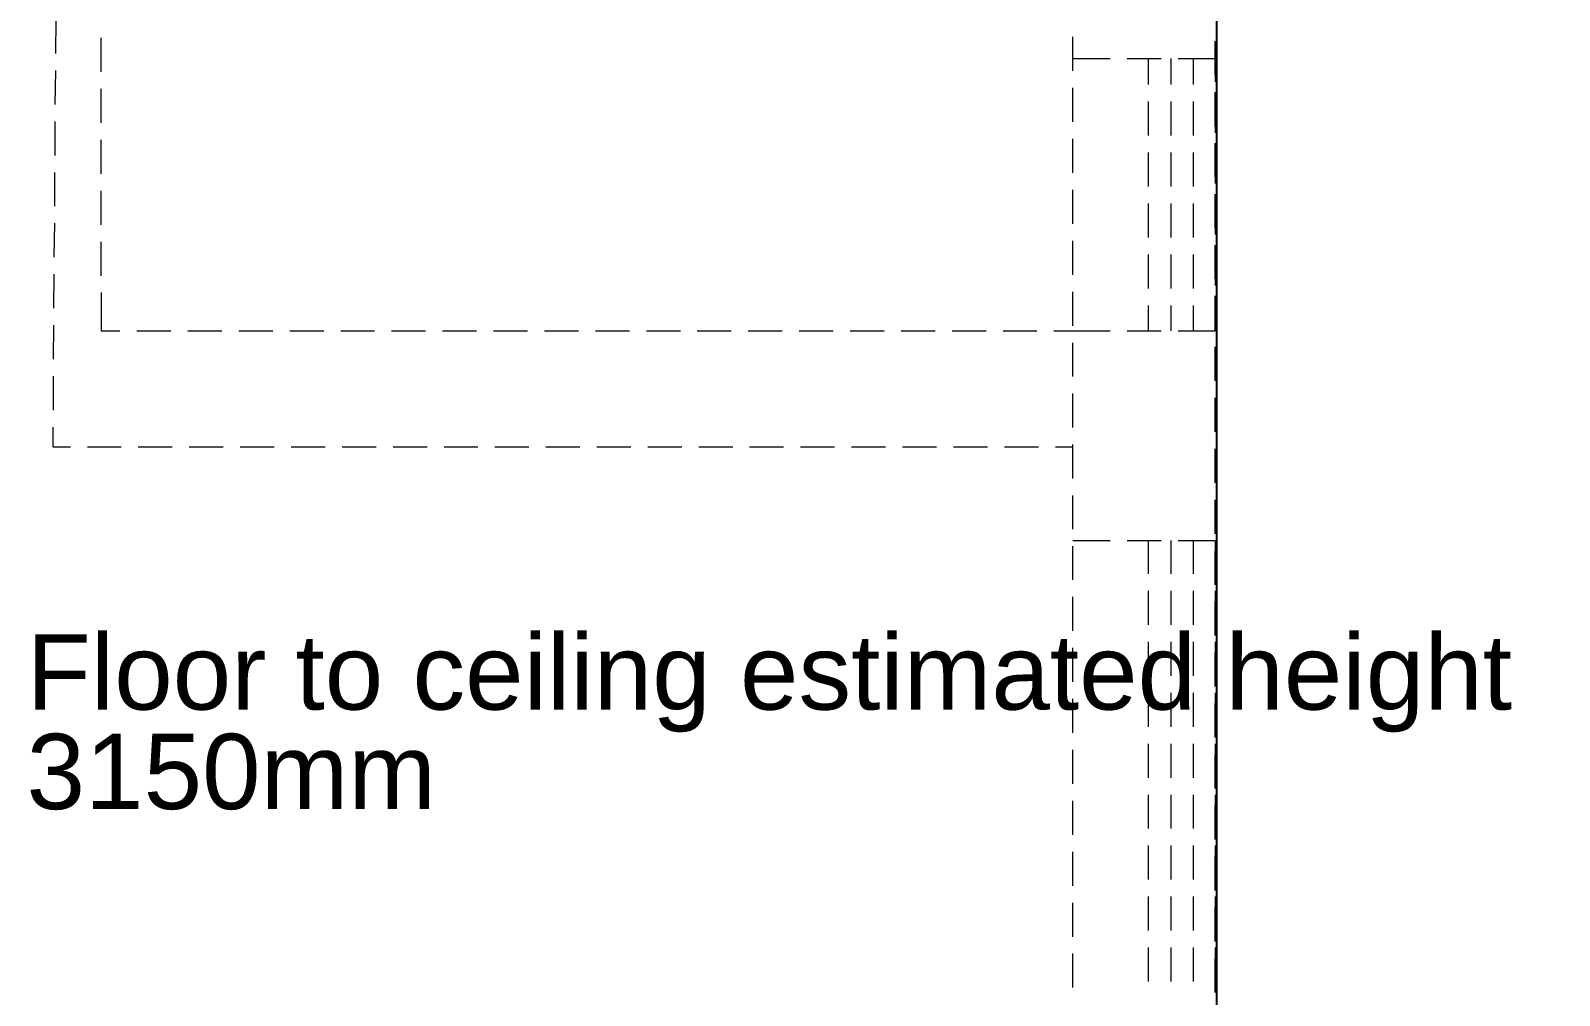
# Model space of a CAD drawing. Header units: millimetres. Extents: x -5841 to 140562, y 1006 to 102310.
# Drawn here: x 98995 to 102425, y 18077 to 20241 of the extents above; entities that cross this region are included whole.
import ezdxf

# ---------------------------------------------------------------- set-up
doc = ezdxf.new("R2010")
doc.units = ezdxf.units.MM
doc.header["$LTSCALE"] = 10
doc.layers.add('PDF18_0', color=7, linetype='Continuous')
doc.layers.add('PDF18_Text', color=7, linetype='Continuous')
doc.layers.add('PDF18_KD - WALL - LOADBEARING', color=253, linetype='Continuous', true_color=0xc0ab87)
doc.styles.add('PDF ArialMT', font='arial.ttf')
picture_1 = doc.add_image_def('image2.png', size_in_pixel=(2281, 605))

msp = doc.modelspace()

# ---------------------------------------------------------------- linework, layer by layer
at = {"layer": 'PDF18_0', "color": 252, "lineweight": 0, "true_color": 0x939598}
for points in [[(99051.7, 20190.1), (99052.7, 20266.3)], [(99153.3, 20148.9), (99153.3, 20225.1)], [(101333.4, 20151), (101333.4, 20227.2)], [(101653, 20141.5), (101653, 20217.7)], [(101333.4, 20178.5), (101417, 20178.5)], [(101455.1, 20178.5), (101531.3, 20178.5)], [(101502.7, 20178.5), (101502.7, 20120.3)], [(101553.5, 20178.5), (101553.5, 20120.3)], [(101569.4, 20178.5), (101653, 20178.5)], [(101603.3, 20178.5), (101603.3, 20120.3)], [(101653, 20191.2), (101653, 20126.6)], [(99050.6, 20075.8), (99051.7, 20152)], [(99153.3, 20034.6), (99153.3, 20110.8)], [(101333.4, 20036.7), (101333.4, 20112.9)], [(101653, 20027.2), (101653, 20103.4)], [(101502.7, 20082.2), (101502.7, 20006)], [(101553.5, 20082.2), (101553.5, 20006)], [(101603.3, 20082.2), (101603.3, 20006)], [(101653, 20088.5), (101653, 20012.3)], [(99050.6, 19961.6), (99050.6, 20037.7)], [(99153.3, 19920.3), (99153.3, 19996.5)], [(101333.4, 19922.4), (101333.4, 19998.6)], [(101502.7, 19967.9), (101502.7, 19891.7)], [(101553.5, 19967.9), (101553.5, 19891.7)], [(101603.3, 19967.9), (101603.3, 19891.7)], [(101653, 19912.9), (101653, 19989.1)], [(101653, 19974.3), (101653, 19898.1)], [(99049.6, 19847.3), (99049.6, 19923.5)], [(99153.3, 19806), (99153.3, 19882.2)], [(101333.4, 19808.1), (101333.4, 19884.3)], [(101653, 19798.6), (101653, 19874.8)], [(101653, 19860), (101653, 19783.8)], [(101502.7, 19853.6), (101502.7, 19777.4)], [(101553.5, 19853.6), (101553.5, 19777.4)], [(101603.3, 19853.6), (101603.3, 19777.4)], [(99048.5, 19733), (99049.6, 19809.2)], [(99153.3, 19691.7), (99153.3, 19767.9)], [(101333.4, 19693.8), (101333.4, 19770)], [(101653, 19684.3), (101653, 19760.5)], [(101502.7, 19739.3), (101502.7, 19663.1)], [(101553.5, 19739.3), (101553.5, 19663.1)], [(101603.3, 19739.3), (101603.3, 19663.1)], [(101653, 19745.7), (101653, 19669.5)], [(99047.4, 19618.7), (99048.5, 19694.9)], [(99153.3, 19653.6), (99153.3, 19567.9), (99195.6, 19567.9)], [(101333.4, 19579.5), (101333.4, 19655.7)], [(101502.7, 19625), (101502.7, 19567.9)], [(101553.5, 19625), (101553.5, 19567.9)], [(101569.4, 19567.9), (101653, 19567.9), (101653, 19631.4)], [(101603.3, 19625), (101603.3, 19567.9)], [(101653, 19570), (101653, 19646.2)], [(99046.4, 19504.4), (99047.4, 19580.6)], [(99233.7, 19567.9), (99309.9, 19567.9)], [(99348, 19567.9), (99424.2, 19567.9)], [(99462.3, 19567.9), (99538.5, 19567.9)], [(99576.6, 19567.9), (99652.8, 19567.9)], [(99690.9, 19567.9), (99767.1, 19567.9)], [(99805.2, 19567.9), (99881.4, 19567.9)], [(99919.5, 19567.9), (99995.7, 19567.9)], [(100033.8, 19567.9), (100110, 19567.9)], [(100148.1, 19567.9), (100224.3, 19567.9)], [(100262.4, 19567.9), (100338.6, 19567.9)], [(100376.7, 19567.9), (100452.9, 19567.9)], [(100491, 19567.9), (100567.2, 19567.9)], [(100605.3, 19567.9), (100681.5, 19567.9)], [(100719.6, 19567.9), (100795.8, 19567.9)], [(100833.9, 19567.9), (100910.1, 19567.9)], [(100948.2, 19567.9), (101024.4, 19567.9)], [(101062.5, 19567.9), (101138.7, 19567.9)], [(101176.8, 19567.9), (101253, 19567.9)], [(101291, 19567.9), (101333.4, 19567.9), (101417, 19567.9)], [(101455.1, 19567.9), (101531.3, 19567.9)], [(101333.4, 19465.2), (101333.4, 19541.4)], [(101653, 19455.7), (101653, 19531.9)], [(99046.4, 19390.1), (99046.4, 19466.3)], [(101333.4, 19350.9), (101333.4, 19427.1)], [(101653, 19341.4), (101653, 19417.6)], [(99045.3, 19352), (99045.3, 19307.5), (99084.5, 19307.5)], [(101333.4, 19236.6), (101333.4, 19312.8)], [(99122.6, 19307.5), (99198.8, 19307.5)], [(99236.9, 19307.5), (99313.1, 19307.5)], [(99351.2, 19307.5), (99427.4, 19307.5)], [(99465.5, 19307.5), (99541.7, 19307.5)], [(99579.8, 19307.5), (99656, 19307.5)], [(99694.1, 19307.5), (99770.3, 19307.5)], [(99808.4, 19307.5), (99884.6, 19307.5)], [(99922.7, 19307.5), (99998.9, 19307.5)], [(100037, 19307.5), (100113.2, 19307.5)], [(100151.3, 19307.5), (100227.5, 19307.5)], [(100265.6, 19307.5), (100341.7, 19307.5)], [(100379.8, 19307.5), (100456, 19307.5)], [(100494.1, 19307.5), (100570.3, 19307.5)], [(100608.4, 19307.5), (100684.6, 19307.5)], [(100722.7, 19307.5), (100798.9, 19307.5)], [(100837, 19307.5), (100913.2, 19307.5)], [(100951.3, 19307.5), (101027.5, 19307.5)], [(101065.6, 19307.5), (101141.8, 19307.5)], [(101179.9, 19307.5), (101256.1, 19307.5)], [(101294.2, 19307.5), (101333.4, 19307.5)], [(101653, 19227.1), (101653, 19303.3)], [(101333.4, 19123.4), (101333.4, 19198.5)], [(101653, 19112.8), (101653, 19189)], [(101333.4, 19098), (101417, 19098)], [(101333.4, 19009.1), (101333.4, 19085.3)], [(101455.1, 19098), (101531.3, 19098)], [(101502.7, 19098), (101502.7, 19022.8)], [(101553.5, 19098), (101553.5, 19022.8)], [(101569.4, 19098), (101653, 19098), (101653, 19022.8)], [(101603.3, 19098), (101603.3, 19022.8)], [(101653, 18998.5), (101653, 19074.7)], [(101333.4, 18894.8), (101333.4, 18971)], [(101502.7, 18984.7), (101502.7, 18908.5)], [(101553.5, 18984.7), (101553.5, 18908.5)], [(101603.3, 18984.7), (101603.3, 18908.5)], [(101653, 18984.7), (101653, 18908.5)], [(101653, 18884.2), (101653, 18960.4)], [(101502.7, 18870.4), (101502.7, 18794.2)], [(101553.5, 18870.4), (101553.5, 18794.2)], [(101603.3, 18870.4), (101603.3, 18794.2)], [(101653, 18870.4), (101653, 18794.2)], [(101333.4, 18780.5), (101333.4, 18856.7)], [(101653, 18769.9), (101653, 18846.1)], [(101333.4, 18666.2), (101333.4, 18742.4)], [(101502.7, 18756.1), (101502.7, 18679.9)], [(101553.5, 18756.1), (101553.5, 18679.9)], [(101603.3, 18756.1), (101603.3, 18679.9)], [(101653, 18756.1), (101653, 18679.9)], [(101653, 18655.6), (101653, 18731.8)], [(101333.4, 18551.9), (101333.4, 18628.1)], [(101502.7, 18641.8), (101502.7, 18565.6)], [(101553.5, 18641.8), (101553.5, 18565.6)], [(101603.3, 18641.8), (101603.3, 18565.6)], [(101653, 18641.8), (101653, 18565.6)], [(101653, 18541.3), (101653, 18617.5)], [(101502.7, 18527.5), (101502.7, 18451.3)], [(101553.5, 18527.5), (101553.5, 18451.3)], [(101603.3, 18527.5), (101603.3, 18451.3)], [(101653, 18527.5), (101653, 18451.3)], [(101333.4, 18437.6), (101333.4, 18513.8)], [(101653, 18427), (101653, 18503.2)], [(101333.4, 18323.3), (101333.4, 18399.5)], [(101502.7, 18413.2), (101502.7, 18337)], [(101553.5, 18413.2), (101553.5, 18337)], [(101603.3, 18413.2), (101603.3, 18337)], [(101653, 18413.2), (101653, 18337)], [(101653, 18312.7), (101653, 18388.9)], [(101333.4, 18209), (101333.4, 18285.2)], [(101502.7, 18299), (101502.7, 18222.8)], [(101553.5, 18299), (101553.5, 18222.8)], [(101603.3, 18299), (101603.3, 18222.8)], [(101653, 18299), (101653, 18222.8)], [(101653, 18198.4), (101653, 18274.6)], [(101502.7, 18184.7), (101502.7, 18108.5)], [(101553.5, 18184.7), (101553.5, 18108.5)], [(101603.3, 18184.7), (101603.3, 18108.5)], [(101653, 18184.7), (101653, 18108.5)], [(101333.4, 18094.7), (101333.4, 18170.9)], [(101653, 18084.1), (101653, 18160.3)]]:
    msp.add_lwpolyline(points, dxfattribs=at)

# ---------------------------------------------------------------- texts
at = {"layer": 'PDF18_Text', "color": 1, "attachment_point": 4, "style": 'PDF ArialMT'}
for s, insert, char_height in [('Floor to ceiling estimated height', (98986.2, 18777.3), 168.981), ('3150mm', (98986.2, 18578.4), 168.98)]:
    msp.add_mtext(s, dxfattribs=dict(at, insert=insert, char_height=char_height))

# ---------------------------------------------------------------- pictures from other files: only their frames are drawn
at = {"layer": 'PDF18_KD - WALL - LOADBEARING', "color": 40, "true_color": 0xf8d731}
image = msp.add_image(picture_1, insert=(103577.4, 14518.2), size_in_units=(7242.3, 1920.9), rotation=90, dxfattribs=at)
image.dxf.flags = 15

doc.saveas('drawing.dxf')
